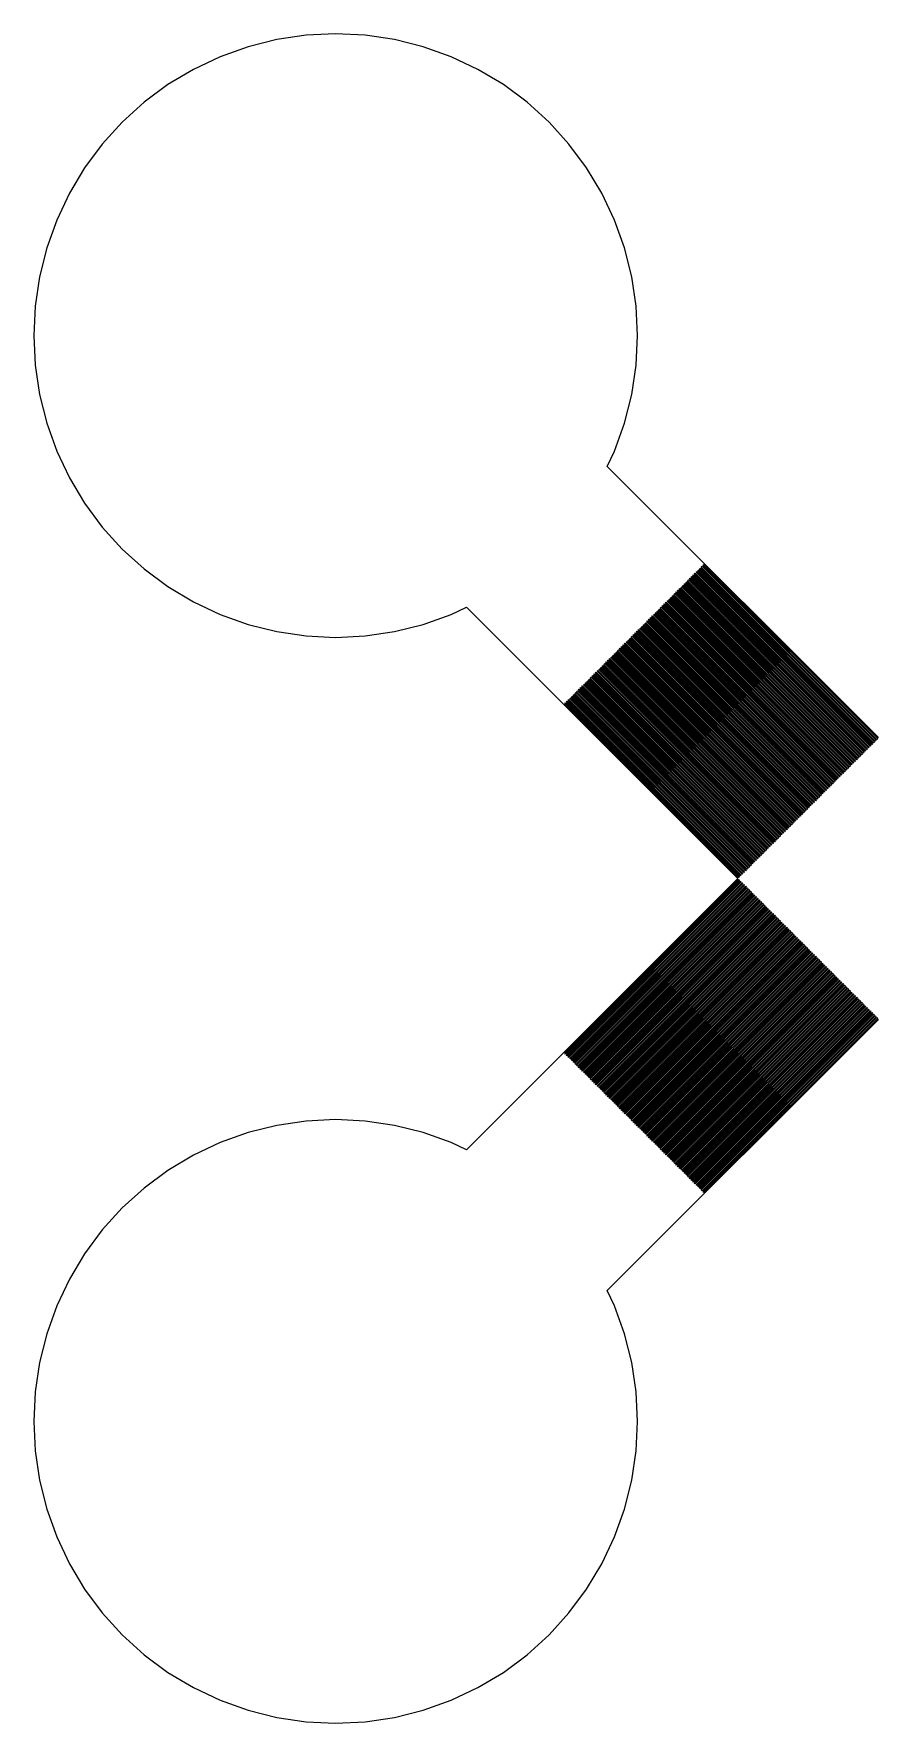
# Model space of a CAD drawing. Extents: x -73 to 181, y -8 to 80.
# Drawn here: x 56 to 63, y 56 to 70 of the extents above; entities that cross this region are included whole.
import ezdxf

# ---------------------------------------------------------------- set-up
doc = ezdxf.new("R2010")
doc.units = 0

msp = doc.modelspace()

# ---------------------------------------------------------------- linework, layer by layer
for p, q in [((58.2578, 69.9851), (58.0151, 69.9491)), ((58.5028, 69.9972), (58.2578, 69.9851)), ((58.7478, 69.9851), (58.5028, 69.9972)), ((58.9905, 69.9491), (58.7478, 69.9851)), ((57.7771, 69.8895), (57.5461, 69.8069)), ((58.0151, 69.9491), (57.7771, 69.8895)), ((59.2285, 69.8895), (58.9905, 69.9491)), ((59.4595, 69.8069), (59.2285, 69.8895)), ((57.3243, 69.702), (57.1139, 69.5759)), ((57.5461, 69.8069), (57.3243, 69.702)), ((59.6813, 69.702), (59.4595, 69.8069)), ((59.8917, 69.5759), (59.6813, 69.702)), ((57.1139, 69.5759), (56.9168, 69.4297)), ((60.0888, 69.4297), (59.8917, 69.5759)), ((56.9168, 69.4297), (56.735, 69.265)), ((60.2706, 69.265), (60.0888, 69.4297)), ((56.735, 69.265), (56.5703, 69.0832)), ((60.4353, 69.0832), (60.2706, 69.265)), ((56.5703, 69.0832), (56.4241, 68.8861)), ((60.5815, 68.8861), (60.4353, 69.0832)), ((56.4241, 68.8861), (56.298, 68.6757)), ((60.7076, 68.6757), (60.5815, 68.8861)), ((56.298, 68.6757), (56.1931, 68.4539)), ((60.8125, 68.4539), (60.7076, 68.6757)), ((56.1931, 68.4539), (56.1105, 68.2229)), ((60.8951, 68.2229), (60.8125, 68.4539)), ((56.1105, 68.2229), (56.0508, 67.9849)), ((60.9547, 67.9849), (60.8951, 68.2229)), ((56.0508, 67.9849), (56.0148, 67.7422)), ((60.9908, 67.7422), (60.9547, 67.9849)), ((56.0148, 67.7422), (56.0028, 67.4972)), ((61.0028, 67.4972), (60.9908, 67.7422)), ((56.0028, 67.4972), (56.0148, 67.2521)), ((60.9908, 67.2521), (61.0028, 67.4972)), ((56.0148, 67.2521), (56.0508, 67.0095)), ((60.9548, 67.0094), (60.9908, 67.2521)), ((56.0508, 67.0095), (56.1105, 66.7715)), ((60.8951, 66.7715), (60.9548, 67.0094)), ((56.1105, 66.7715), (56.1931, 66.5405)), ((60.8125, 66.5405), (60.8951, 66.7715)), ((56.1931, 66.5405), (56.298, 66.3187)), ((60.7527, 66.414), (60.8125, 66.5405)), ((63, 64.1667), (60.7527, 66.414)), ((56.298, 66.3187), (56.4241, 66.1083)), ((56.4241, 66.1083), (56.5703, 65.9112)), ((56.5703, 65.9112), (56.735, 65.7294)), ((56.735, 65.7294), (56.9168, 65.5647)), ((56.9168, 65.5647), (57.1139, 65.4185)), ((61.4465, 65.494), (61.4535, 65.501)), ((62.8869, 64.0536), (61.4465, 65.494)), ((61.4535, 65.501), (62.8939, 64.0606)), ((61.4606, 65.5081), (61.4677, 65.5152)), ((62.901, 64.0677), (61.4606, 65.5081)), ((61.4677, 65.5152), (62.9081, 64.0748)), ((61.4747, 65.5222), (61.4818, 65.5293)), ((62.9151, 64.0818), (61.4747, 65.5222)), ((61.4818, 65.5293), (62.9222, 64.0889)), ((61.4889, 65.5364), (61.496, 65.5434)), ((62.9293, 64.096), (61.4889, 65.5364)), ((61.496, 65.5434), (62.9363, 64.1031)), ((61.5031, 65.5505), (61.5101, 65.5576)), ((62.9434, 64.1101), (61.5031, 65.5505)), ((61.5101, 65.5576), (62.9505, 64.1172)), ((61.5172, 65.5647), (61.5243, 65.5717)), ((62.9576, 64.1243), (61.5172, 65.5647)), ((61.5243, 65.5717), (62.9646, 64.1314)), ((61.5313, 65.5788), (61.5384, 65.5859)), ((62.9717, 64.1384), (61.5313, 65.5788)), ((61.5384, 65.5859), (62.9788, 64.1455)), ((61.5455, 65.5929), (61.5525, 65.6)), ((62.9858, 64.1526), (61.5455, 65.5929)), ((61.5525, 65.6), (62.9929, 64.1596)), ((57.1139, 65.4185), (57.3243, 65.2924)), ((61.3051, 65.3525), (61.3121, 65.3596)), ((61.3121, 65.3596), (62.7525, 63.9192)), ((61.3192, 65.3667), (61.3263, 65.3737)), ((62.7596, 63.9263), (61.3192, 65.3667)), ((61.3263, 65.3737), (62.7666, 63.9334)), ((61.3333, 65.3808), (61.3404, 65.3879)), ((62.7737, 63.9404), (61.3333, 65.3808)), ((61.3404, 65.3879), (62.7808, 63.9475)), ((61.3475, 65.395), (61.3546, 65.402)), ((62.7879, 63.9546), (61.3475, 65.395)), ((61.3546, 65.402), (62.7949, 63.9617)), ((61.3616, 65.4091), (61.3687, 65.4162)), ((62.802, 63.9687), (61.3616, 65.4091)), ((61.3687, 65.4162), (62.8091, 63.9758)), ((61.3758, 65.4232), (61.3828, 65.4303)), ((62.8161, 63.9829), (61.3758, 65.4232)), ((61.3828, 65.4303), (62.8232, 63.9899)), ((61.3899, 65.4374), (61.397, 65.4444)), ((62.8303, 63.997), (61.3899, 65.4374)), ((61.397, 65.4444), (62.8374, 64.0041)), ((61.4041, 65.4515), (61.4111, 65.4586)), ((62.8444, 64.0112), (61.4041, 65.4515)), ((61.4111, 65.4586), (62.8515, 64.0182)), ((61.4182, 65.4657), (61.4253, 65.4727)), ((62.8586, 64.0253), (61.4182, 65.4657)), ((61.4253, 65.4727), (62.8656, 64.0324)), ((61.4323, 65.4798), (61.4394, 65.4869)), ((62.8727, 64.0394), (61.4323, 65.4798)), ((61.4394, 65.4869), (62.8798, 64.0465)), ((57.3243, 65.2924), (57.5461, 65.1875)), ((59.4595, 65.1875), (59.586, 65.2473)), ((59.586, 65.2473), (61.8333, 63)), ((61.1636, 65.2111), (61.1707, 65.2182)), ((61.1707, 65.2182), (62.6111, 63.7778)), ((61.1778, 65.2253), (61.1848, 65.2323)), ((62.6181, 63.7849), (61.1778, 65.2253)), ((61.1848, 65.2323), (62.6252, 63.7919)), ((61.1919, 65.2394), (61.199, 65.2465)), ((62.6323, 63.799), (61.1919, 65.2394)), ((61.199, 65.2465), (62.6394, 63.8061)), ((61.2061, 65.2535), (61.2131, 65.2606)), ((62.6464, 63.8132), (61.2061, 65.2535)), ((61.2131, 65.2606), (62.6535, 63.8202)), ((61.2202, 65.2677), (61.2273, 65.2747)), ((62.6606, 63.8273), (61.2202, 65.2677)), ((61.2273, 65.2747), (62.6676, 63.8344)), ((61.2343, 65.2818), (61.2414, 65.2889)), ((62.6747, 63.8414), (61.2343, 65.2818)), ((61.2414, 65.2889), (62.6818, 63.8485)), ((61.2485, 65.296), (61.2556, 65.303)), ((62.6889, 63.8556), (61.2485, 65.296)), ((61.2556, 65.303), (62.6959, 63.8627)), ((61.2626, 65.3101), (61.2697, 65.3172)), ((62.703, 63.8697), (61.2626, 65.3101)), ((61.2697, 65.3172), (62.7101, 63.8768)), ((61.2768, 65.3242), (61.2838, 65.3313)), ((62.7171, 63.8839), (61.2768, 65.3242)), ((61.2838, 65.3313), (62.7242, 63.8909)), ((61.2909, 65.3384), (61.298, 65.3455)), ((62.7313, 63.898), (61.2909, 65.3384)), ((61.298, 65.3455), (62.7384, 63.9051)), ((62.7454, 63.9122), (61.3051, 65.3525)), ((57.5461, 65.1875), (57.7771, 65.1048)), ((57.7771, 65.1048), (58.0151, 65.0452)), ((58.9905, 65.0452), (59.2285, 65.1048)), ((59.2285, 65.1048), (59.4595, 65.1875)), ((61.0222, 65.0697), (61.0293, 65.0768)), ((61.0293, 65.0768), (62.4697, 63.6364)), ((61.0363, 65.0838), (61.0434, 65.0909)), ((62.4767, 63.6434), (61.0363, 65.0838)), ((61.0434, 65.0909), (62.4838, 63.6505)), ((61.0505, 65.098), (61.0576, 65.105)), ((62.4909, 63.6576), (61.0505, 65.098)), ((61.0576, 65.105), (62.4979, 63.6647)), ((61.0646, 65.1121), (61.0717, 65.1192)), ((62.505, 63.6717), (61.0646, 65.1121)), ((61.0717, 65.1192), (62.5121, 63.6788)), ((61.0788, 65.1263), (61.0859, 65.1333)), ((62.5191, 63.6859), (61.0788, 65.1263)), ((61.0859, 65.1333), (62.5262, 63.6929)), ((61.0929, 65.1404), (61.1, 65.1475)), ((62.5333, 63.7), (61.0929, 65.1404)), ((61.1, 65.1475), (62.5404, 63.7071)), ((61.1071, 65.1545), (61.1141, 65.1616)), ((62.5474, 63.7142), (61.1071, 65.1545)), ((61.1141, 65.1616), (62.5545, 63.7212)), ((61.1212, 65.1687), (61.1283, 65.1758)), ((62.5616, 63.7283), (61.1212, 65.1687)), ((61.1283, 65.1758), (62.5686, 63.7354)), ((61.1353, 65.1828), (61.1424, 65.1899)), ((62.5757, 63.7424), (61.1353, 65.1828)), ((61.1424, 65.1899), (62.5828, 63.7495)), ((61.1495, 65.197), (61.1566, 65.204)), ((62.5899, 63.7566), (61.1495, 65.197)), ((61.1566, 65.204), (62.5969, 63.7637)), ((62.604, 63.7707), (61.1636, 65.2111)), ((58.0151, 65.0452), (58.2578, 65.0092)), ((58.2578, 65.0092), (58.5028, 64.9972)), ((58.5028, 64.9972), (58.7479, 65.0092)), ((58.7479, 65.0092), (58.9905, 65.0452)), ((60.8808, 64.9283), (60.8879, 64.9353)), ((60.8879, 64.9353), (62.3282, 63.495)), ((60.8949, 64.9424), (60.902, 64.9495)), ((62.3353, 63.502), (60.8949, 64.9424)), ((60.902, 64.9495), (62.3424, 63.5091)), ((60.9091, 64.9566), (60.9162, 64.9636)), ((62.3495, 63.5162), (60.9091, 64.9566)), ((60.9162, 64.9636), (62.3565, 63.5233)), ((60.9232, 64.9707), (60.9303, 64.9778)), ((62.3636, 63.5303), (60.9232, 64.9707)), ((60.9303, 64.9778), (62.3707, 63.5374)), ((60.9374, 64.9848), (60.9444, 64.9919)), ((62.3777, 63.5445), (60.9374, 64.9848)), ((60.9444, 64.9919), (62.3848, 63.5515)), ((60.9515, 64.999), (60.9586, 65.0061)), ((62.3919, 63.5586), (60.9515, 64.999)), ((60.9586, 65.0061), (62.399, 63.5657)), ((60.9657, 65.0131), (60.9727, 65.0202)), ((62.406, 63.5728), (60.9657, 65.0131)), ((60.9727, 65.0202), (62.4131, 63.5798)), ((60.9798, 65.0273), (60.9869, 65.0343)), ((62.4202, 63.5869), (60.9798, 65.0273)), ((60.9869, 65.0343), (62.4272, 63.594)), ((60.9939, 65.0414), (61.001, 65.0485)), ((62.4343, 63.601), (60.9939, 65.0414)), ((61.001, 65.0485), (62.4414, 63.6081)), ((61.0081, 65.0556), (61.0151, 65.0626)), ((62.4485, 63.6152), (61.0081, 65.0556)), ((61.0151, 65.0626), (62.4555, 63.6222)), ((62.4626, 63.6293), (61.0222, 65.0697)), ((60.7535, 64.801), (60.7606, 64.8081)), ((62.1939, 63.3606), (60.7535, 64.801)), ((60.7606, 64.8081), (62.201, 63.3677)), ((60.7677, 64.8151), (60.7747, 64.8222)), ((62.208, 63.3748), (60.7677, 64.8151)), ((60.7747, 64.8222), (62.2151, 63.3818)), ((60.7818, 64.8293), (60.7889, 64.8363)), ((62.2222, 63.3889), (60.7818, 64.8293)), ((60.7889, 64.8363), (62.2292, 63.396)), ((60.7959, 64.8434), (60.803, 64.8505)), ((62.2363, 63.403), (60.7959, 64.8434)), ((60.803, 64.8505), (62.2434, 63.4101)), ((60.8101, 64.8576), (60.8172, 64.8646)), ((62.2505, 63.4172), (60.8101, 64.8576)), ((60.8172, 64.8646), (62.2575, 63.4243)), ((60.8242, 64.8717), (60.8313, 64.8788)), ((62.2646, 63.4313), (60.8242, 64.8717)), ((60.8313, 64.8788), (62.2717, 63.4384)), ((60.8384, 64.8858), (60.8454, 64.8929)), ((62.2787, 63.4455), (60.8384, 64.8858)), ((60.8454, 64.8929), (62.2858, 63.4525)), ((60.8525, 64.9), (60.8596, 64.9071)), ((62.2929, 63.4596), (60.8525, 64.9)), ((60.8596, 64.9071), (62.3, 63.4667)), ((60.8667, 64.9141), (60.8737, 64.9212)), ((62.307, 63.4738), (60.8667, 64.9141)), ((60.8737, 64.9212), (62.3141, 63.4808)), ((62.3212, 63.4879), (60.8808, 64.9283)), ((60.6121, 64.6596), (60.6192, 64.6667)), ((62.0525, 63.2192), (60.6121, 64.6596)), ((60.6192, 64.6667), (62.0596, 63.2263)), ((60.6262, 64.6737), (60.6333, 64.6808)), ((62.0666, 63.2333), (60.6262, 64.6737)), ((60.6333, 64.6808), (62.0737, 63.2404)), ((60.6404, 64.6879), (60.6474, 64.6949)), ((62.0808, 63.2475), (60.6404, 64.6879)), ((60.6474, 64.6949), (62.0878, 63.2545)), ((60.6545, 64.702), (60.6616, 64.7091)), ((62.0949, 63.2616), (60.6545, 64.702)), ((60.6616, 64.7091), (62.102, 63.2687)), ((60.6687, 64.7161), (60.6757, 64.7232)), ((62.109, 63.2758), (60.6687, 64.7161)), ((60.6757, 64.7232), (62.1161, 63.2828)), ((60.6828, 64.7303), (60.6899, 64.7374)), ((62.1232, 63.2899), (60.6828, 64.7303)), ((60.6899, 64.7374), (62.1302, 63.297)), ((60.697, 64.7444), (60.704, 64.7515)), ((62.1373, 63.304), (60.697, 64.7444)), ((60.704, 64.7515), (62.1444, 63.3111)), ((60.7111, 64.7586), (60.7182, 64.7656)), ((62.1515, 63.3182), (60.7111, 64.7586)), ((60.7182, 64.7656), (62.1585, 63.3253)), ((60.7252, 64.7727), (60.7323, 64.7798)), ((62.1656, 63.3323), (60.7252, 64.7727)), ((60.7323, 64.7798), (62.1727, 63.3394)), ((60.7394, 64.7868), (60.7464, 64.7939)), ((62.1798, 63.3465), (60.7394, 64.7868)), ((60.7464, 64.7939), (62.1868, 63.3535)), ((60.4707, 64.5182), (60.4778, 64.5252)), ((61.9111, 63.0778), (60.4707, 64.5182)), ((60.4778, 64.5252), (61.9181, 63.0849)), ((60.4848, 64.5323), (60.4919, 64.5394)), ((61.9252, 63.0919), (60.4848, 64.5323)), ((60.4919, 64.5394), (61.9323, 63.099)), ((60.499, 64.5464), (60.506, 64.5535)), ((61.9393, 63.1061), (60.499, 64.5464)), ((60.506, 64.5535), (61.9464, 63.1131)), ((60.5131, 64.5606), (60.5202, 64.5677)), ((61.9535, 63.1202), (60.5131, 64.5606)), ((60.5202, 64.5677), (61.9606, 63.1273)), ((60.5272, 64.5747), (60.5343, 64.5818)), ((61.9676, 63.1343), (60.5272, 64.5747)), ((60.5343, 64.5818), (61.9747, 63.1414)), ((60.5414, 64.5889), (60.5485, 64.5959)), ((61.9818, 63.1485), (60.5414, 64.5889)), ((60.5485, 64.5959), (61.9888, 63.1556)), ((60.5555, 64.603), (60.5626, 64.6101)), ((61.9959, 63.1626), (60.5555, 64.603)), ((60.5626, 64.6101), (62.003, 63.1697)), ((60.5697, 64.6171), (60.5768, 64.6242)), ((62.01, 63.1768), (60.5697, 64.6171)), ((60.5768, 64.6242), (62.0171, 63.1839)), ((60.5838, 64.6313), (60.5909, 64.6384)), ((62.0242, 63.1909), (60.5838, 64.6313)), ((60.5909, 64.6384), (62.0313, 63.198)), ((60.598, 64.6454), (60.605, 64.6525)), ((62.0383, 63.2051), (60.598, 64.6454)), ((60.605, 64.6525), (62.0454, 63.2121)), ((60.4, 64.4474), (60.407, 64.4545)), ((61.8403, 63.0071), (60.4, 64.4474)), ((60.407, 64.4545), (61.8474, 63.0141)), ((60.4141, 64.4616), (60.4212, 64.4687)), ((61.8545, 63.0212), (60.4141, 64.4616)), ((60.4212, 64.4687), (61.8616, 63.0283)), ((60.4283, 64.4757), (60.4353, 64.4828)), ((61.8686, 63.0354), (60.4283, 64.4757)), ((60.4353, 64.4828), (61.8757, 63.0424)), ((60.4424, 64.4899), (60.4495, 64.4969)), ((61.8828, 63.0495), (60.4424, 64.4899)), ((60.4495, 64.4969), (61.8898, 63.0566)), ((60.4565, 64.504), (60.4636, 64.5111)), ((61.8969, 63.0636), (60.4565, 64.504)), ((60.4636, 64.5111), (61.904, 63.0707)), ((62.9363, 64.1031), (62.9293, 64.096)), ((62.9505, 64.1172), (62.9434, 64.1101)), ((62.9646, 64.1314), (62.9576, 64.1243)), ((62.9788, 64.1455), (62.9717, 64.1384)), ((62.9929, 64.1596), (62.9858, 64.1526)), ((62.7949, 63.9617), (62.7879, 63.9546)), ((62.8091, 63.9758), (62.802, 63.9687)), ((62.8232, 63.9899), (62.8161, 63.9829)), ((62.8374, 64.0041), (62.8303, 63.997)), ((62.8515, 64.0182), (62.8444, 64.0112)), ((62.8656, 64.0324), (62.8586, 64.0253)), ((62.8798, 64.0465), (62.8727, 64.0394)), ((62.8939, 64.0606), (62.8869, 64.0536)), ((62.9081, 64.0748), (62.901, 64.0677)), ((62.9222, 64.0889), (62.9151, 64.0818)), ((62.6535, 63.8202), (62.6464, 63.8132)), ((62.6676, 63.8344), (62.6606, 63.8273)), ((62.6818, 63.8485), (62.6747, 63.8414)), ((62.6959, 63.8627), (62.6889, 63.8556)), ((62.7101, 63.8768), (62.703, 63.8697)), ((62.7242, 63.8909), (62.7171, 63.8839)), ((62.7384, 63.9051), (62.7313, 63.898)), ((62.7525, 63.9192), (62.7454, 63.9122)), ((62.7666, 63.9334), (62.7596, 63.9263)), ((62.7808, 63.9475), (62.7737, 63.9404)), ((62.5121, 63.6788), (62.505, 63.6717)), ((62.5262, 63.6929), (62.5191, 63.6859)), ((62.5404, 63.7071), (62.5333, 63.7)), ((62.5545, 63.7212), (62.5474, 63.7142)), ((62.5686, 63.7354), (62.5616, 63.7283)), ((62.5828, 63.7495), (62.5757, 63.7424)), ((62.5969, 63.7637), (62.5899, 63.7566)), ((62.6111, 63.7778), (62.604, 63.7707)), ((62.6252, 63.7919), (62.6181, 63.7849)), ((62.6394, 63.8061), (62.6323, 63.799)), ((62.3707, 63.5374), (62.3636, 63.5303)), ((62.3848, 63.5515), (62.3777, 63.5445)), ((62.399, 63.5657), (62.3919, 63.5586)), ((62.4131, 63.5798), (62.406, 63.5728)), ((62.4272, 63.594), (62.4202, 63.5869)), ((62.4414, 63.6081), (62.4343, 63.601)), ((62.4555, 63.6222), (62.4485, 63.6152)), ((62.4697, 63.6364), (62.4626, 63.6293)), ((62.4838, 63.6505), (62.4767, 63.6434)), ((62.4979, 63.6647), (62.4909, 63.6576)), ((62.2292, 63.396), (62.2222, 63.3889)), ((62.2434, 63.4101), (62.2363, 63.403)), ((62.2575, 63.4243), (62.2505, 63.4172)), ((62.2717, 63.4384), (62.2646, 63.4313)), ((62.2858, 63.4525), (62.2787, 63.4455)), ((62.3, 63.4667), (62.2929, 63.4596)), ((62.3141, 63.4808), (62.307, 63.4738)), ((62.3282, 63.495), (62.3212, 63.4879)), ((62.3424, 63.5091), (62.3353, 63.502)), ((62.3565, 63.5233), (62.3495, 63.5162)), ((62.102, 63.2687), (62.0949, 63.2616)), ((62.1161, 63.2828), (62.109, 63.2758)), ((62.1302, 63.297), (62.1232, 63.2899)), ((62.1444, 63.3111), (62.1373, 63.304)), ((62.1585, 63.3253), (62.1515, 63.3182)), ((62.1727, 63.3394), (62.1656, 63.3323)), ((62.1868, 63.3535), (62.1798, 63.3465)), ((62.201, 63.3677), (62.1939, 63.3606)), ((62.2151, 63.3818), (62.208, 63.3748)), ((61.9606, 63.1273), (61.9535, 63.1202)), ((61.9747, 63.1414), (61.9676, 63.1343)), ((61.9888, 63.1556), (61.9818, 63.1485)), ((62.003, 63.1697), (61.9959, 63.1626)), ((62.0171, 63.1839), (62.01, 63.1768)), ((62.0313, 63.198), (62.0242, 63.1909)), ((62.0454, 63.2121), (62.0383, 63.2051)), ((62.0596, 63.2263), (62.0525, 63.2192)), ((62.0737, 63.2404), (62.0666, 63.2333)), ((62.0878, 63.2545), (62.0808, 63.2475)), ((61.8333, 63), (59.586, 60.7527)), ((60.4, 61.5525), (61.8403, 62.9929)), ((61.8474, 62.9858), (60.407, 61.5455)), ((60.4141, 61.5384), (61.8545, 62.9788)), ((61.8474, 63.0141), (61.8403, 63.0071)), ((61.8403, 62.9929), (61.8474, 62.9858)), ((61.8616, 63.0283), (61.8545, 63.0212)), ((61.8545, 62.9788), (61.8616, 62.9717)), ((61.8757, 63.0424), (61.8686, 63.0354)), ((61.8898, 63.0566), (61.8828, 63.0495)), ((61.904, 63.0707), (61.8969, 63.0636)), ((61.9181, 63.0849), (61.9111, 63.0778)), ((61.9323, 63.099), (61.9252, 63.0919)), ((61.9464, 63.1131), (61.9393, 63.1061)), ((61.8616, 62.9717), (60.4212, 61.5313)), ((60.4283, 61.5243), (61.8686, 62.9646)), ((61.8757, 62.9576), (60.4353, 61.5172)), ((60.4424, 61.5101), (61.8828, 62.9505)), ((61.8898, 62.9434), (60.4495, 61.5031)), ((60.4565, 61.496), (61.8969, 62.9363)), ((61.904, 62.9293), (60.4636, 61.4889)), ((60.4707, 61.4818), (61.9111, 62.9222)), ((61.9181, 62.9151), (60.4778, 61.4747)), ((60.4848, 61.4677), (61.9252, 62.9081)), ((61.9323, 62.901), (60.4919, 61.4606)), ((60.499, 61.4535), (61.9393, 62.8939)), ((61.9464, 62.8869), (60.506, 61.4465)), ((60.5131, 61.4394), (61.9535, 62.8798)), ((61.9606, 62.8727), (60.5202, 61.4323)), ((60.5272, 61.4253), (61.9676, 62.8656)), ((61.9747, 62.8586), (60.5343, 61.4182)), ((60.5414, 61.4111), (61.9818, 62.8515)), ((61.9888, 62.8444), (60.5485, 61.4041)), ((60.5555, 61.397), (61.9959, 62.8374)), ((61.8686, 62.9646), (61.8757, 62.9576)), ((61.8828, 62.9505), (61.8898, 62.9434)), ((61.8969, 62.9363), (61.904, 62.9293)), ((61.9111, 62.9222), (61.9181, 62.9151)), ((61.9252, 62.9081), (61.9323, 62.901)), ((61.9393, 62.8939), (61.9464, 62.8869)), ((61.9535, 62.8798), (61.9606, 62.8727)), ((61.9676, 62.8656), (61.9747, 62.8586)), ((61.9818, 62.8515), (61.9888, 62.8444)), ((61.9959, 62.8374), (62.003, 62.8303)), ((62.003, 62.8303), (60.5626, 61.3899)), ((60.5697, 61.3828), (62.01, 62.8232)), ((62.0171, 62.8161), (60.5768, 61.3758)), ((60.5838, 61.3687), (62.0242, 62.8091)), ((62.0313, 62.802), (60.5909, 61.3616)), ((60.598, 61.3546), (62.0383, 62.7949)), ((62.0454, 62.7879), (60.605, 61.3475)), ((60.6121, 61.3404), (62.0525, 62.7808)), ((62.0596, 62.7737), (60.6192, 61.3333)), ((60.6262, 61.3263), (62.0666, 62.7666)), ((62.0737, 62.7596), (60.6333, 61.3192)), ((60.6404, 61.3121), (62.0808, 62.7525)), ((62.0878, 62.7454), (60.6474, 61.3051)), ((60.6545, 61.298), (62.0949, 62.7384)), ((62.102, 62.7313), (60.6616, 61.2909)), ((60.6687, 61.2838), (62.109, 62.7242)), ((62.1161, 62.7171), (60.6757, 61.2768)), ((60.6828, 61.2697), (62.1232, 62.7101)), ((62.1302, 62.703), (60.6899, 61.2626)), ((60.697, 61.2556), (62.1373, 62.6959)), ((62.01, 62.8232), (62.0171, 62.8161)), ((62.0242, 62.8091), (62.0313, 62.802)), ((62.0383, 62.7949), (62.0454, 62.7879)), ((62.0525, 62.7808), (62.0596, 62.7737)), ((62.0666, 62.7666), (62.0737, 62.7596)), ((62.0808, 62.7525), (62.0878, 62.7454)), ((62.0949, 62.7384), (62.102, 62.7313)), ((62.109, 62.7242), (62.1161, 62.7171)), ((62.1232, 62.7101), (62.1302, 62.703)), ((62.1373, 62.6959), (62.1444, 62.6889)), ((62.1444, 62.6889), (60.704, 61.2485)), ((60.7111, 61.2414), (62.1515, 62.6818)), ((62.1585, 62.6747), (60.7182, 61.2343)), ((60.7252, 61.2273), (62.1656, 62.6676)), ((62.1727, 62.6606), (60.7323, 61.2202)), ((60.7394, 61.2131), (62.1798, 62.6535)), ((62.1868, 62.6464), (60.7464, 61.2061)), ((60.7535, 61.199), (62.1939, 62.6394)), ((62.201, 62.6323), (60.7606, 61.1919)), ((60.7677, 61.1848), (62.208, 62.6252)), ((62.2151, 62.6181), (60.7747, 61.1778)), ((60.7818, 61.1707), (62.2222, 62.6111)), ((62.2292, 62.604), (60.7889, 61.1636)), ((60.7959, 61.1566), (62.2363, 62.5969)), ((62.2434, 62.5899), (60.803, 61.1495)), ((60.8101, 61.1424), (62.2505, 62.5828)), ((62.2575, 62.5757), (60.8172, 61.1353)), ((60.8242, 61.1283), (62.2646, 62.5686)), ((62.2717, 62.5616), (60.8313, 61.1212)), ((62.1515, 62.6818), (62.1585, 62.6747)), ((62.1656, 62.6676), (62.1727, 62.6606)), ((62.1798, 62.6535), (62.1868, 62.6464)), ((62.1939, 62.6394), (62.201, 62.6323)), ((62.208, 62.6252), (62.2151, 62.6181)), ((62.2222, 62.6111), (62.2292, 62.604)), ((62.2363, 62.5969), (62.2434, 62.5899)), ((62.2505, 62.5828), (62.2575, 62.5757)), ((62.2646, 62.5686), (62.2717, 62.5616)), ((60.8384, 61.1141), (62.2787, 62.5545)), ((62.2858, 62.5474), (60.8454, 61.1071)), ((60.8525, 61.1), (62.2929, 62.5404)), ((62.3, 62.5333), (60.8596, 61.0929)), ((60.8667, 61.0859), (62.307, 62.5262)), ((62.3141, 62.5191), (60.8737, 61.0788)), ((60.8808, 61.0717), (62.3212, 62.5121)), ((62.3282, 62.505), (60.8879, 61.0646)), ((60.8949, 61.0576), (62.3353, 62.4979)), ((62.3424, 62.4909), (60.902, 61.0505)), ((60.9091, 61.0434), (62.3495, 62.4838)), ((62.3565, 62.4767), (60.9162, 61.0363)), ((60.9232, 61.0293), (62.3636, 62.4697)), ((62.3707, 62.4626), (60.9303, 61.0222)), ((60.9374, 61.0151), (62.3777, 62.4555)), ((62.3848, 62.4485), (60.9444, 61.0081)), ((60.9515, 61.001), (62.3919, 62.4414)), ((62.399, 62.4343), (60.9586, 60.9939)), ((60.9657, 60.9869), (62.406, 62.4272)), ((62.4131, 62.4202), (60.9727, 60.9798)), ((62.2787, 62.5545), (62.2858, 62.5474)), ((62.2929, 62.5404), (62.3, 62.5333)), ((62.307, 62.5262), (62.3141, 62.5191)), ((62.3212, 62.5121), (62.3282, 62.505)), ((62.3353, 62.4979), (62.3424, 62.4909)), ((62.3495, 62.4838), (62.3565, 62.4767)), ((62.3636, 62.4697), (62.3707, 62.4626)), ((62.3777, 62.4555), (62.3848, 62.4485)), ((62.3919, 62.4414), (62.399, 62.4343)), ((62.406, 62.4272), (62.4131, 62.4202)), ((60.9798, 60.9727), (62.4202, 62.4131)), ((62.4272, 62.406), (60.9869, 60.9657)), ((60.9939, 60.9586), (62.4343, 62.399)), ((62.4414, 62.3919), (61.001, 60.9515)), ((61.0081, 60.9444), (62.4485, 62.3848)), ((62.4555, 62.3777), (61.0151, 60.9374)), ((61.0222, 60.9303), (62.4626, 62.3707)), ((62.4697, 62.3636), (61.0293, 60.9232)), ((61.0363, 60.9162), (62.4767, 62.3565)), ((62.4838, 62.3495), (61.0434, 60.9091)), ((61.0505, 60.902), (62.4909, 62.3424)), ((62.4979, 62.3353), (61.0576, 60.8949)), ((61.0646, 60.8879), (62.505, 62.3282)), ((62.5121, 62.3212), (61.0717, 60.8808)), ((61.0788, 60.8737), (62.5191, 62.3141)), ((62.5262, 62.307), (61.0859, 60.8667)), ((61.0929, 60.8596), (62.5333, 62.3)), ((62.5404, 62.2929), (61.1, 60.8525)), ((61.1071, 60.8454), (62.5474, 62.2858)), ((62.5545, 62.2787), (61.1141, 60.8384)), ((62.4202, 62.4131), (62.4272, 62.406)), ((62.4343, 62.399), (62.4414, 62.3919)), ((62.4485, 62.3848), (62.4555, 62.3777)), ((62.4626, 62.3707), (62.4697, 62.3636)), ((62.4767, 62.3565), (62.4838, 62.3495)), ((62.4909, 62.3424), (62.4979, 62.3353)), ((62.505, 62.3282), (62.5121, 62.3212)), ((62.5191, 62.3141), (62.5262, 62.307)), ((62.5333, 62.3), (62.5404, 62.2929)), ((62.5474, 62.2858), (62.5545, 62.2787)), ((61.1212, 60.8313), (62.5616, 62.2717)), ((62.5686, 62.2646), (61.1283, 60.8242)), ((61.1353, 60.8172), (62.5757, 62.2575)), ((62.5828, 62.2505), (61.1424, 60.8101)), ((61.1495, 60.803), (62.5899, 62.2434)), ((62.5969, 62.2363), (61.1566, 60.7959)), ((61.1636, 60.7889), (62.604, 62.2292)), ((62.6111, 62.2222), (61.1707, 60.7818)), ((61.1778, 60.7747), (62.6181, 62.2151)), ((62.6252, 62.208), (61.1848, 60.7677)), ((61.1919, 60.7606), (62.6323, 62.201)), ((62.6394, 62.1939), (61.199, 60.7535)), ((61.2061, 60.7464), (62.6464, 62.1868)), ((62.6535, 62.1798), (61.2131, 60.7394)), ((61.2202, 60.7323), (62.6606, 62.1727)), ((62.6676, 62.1656), (61.2273, 60.7252)), ((61.2343, 60.7182), (62.6747, 62.1585)), ((62.6818, 62.1515), (61.2414, 60.7111)), ((61.2485, 60.704), (62.6889, 62.1444)), ((62.6959, 62.1373), (61.2556, 60.697)), ((62.5616, 62.2717), (62.5686, 62.2646)), ((62.5757, 62.2575), (62.5828, 62.2505)), ((62.5899, 62.2434), (62.5969, 62.2363)), ((62.604, 62.2292), (62.6111, 62.2222)), ((62.6181, 62.2151), (62.6252, 62.208)), ((62.6323, 62.201), (62.6394, 62.1939)), ((62.6464, 62.1868), (62.6535, 62.1798)), ((62.6606, 62.1727), (62.6676, 62.1656)), ((62.6747, 62.1585), (62.6818, 62.1515)), ((62.6889, 62.1444), (62.6959, 62.1373)), ((61.2626, 60.6899), (62.703, 62.1302)), ((62.7101, 62.1232), (61.2697, 60.6828)), ((61.2768, 60.6757), (62.7171, 62.1161)), ((62.7242, 62.109), (61.2838, 60.6687)), ((61.2909, 60.6616), (62.7313, 62.102)), ((62.7384, 62.0949), (61.298, 60.6545)), ((61.3051, 60.6474), (62.7454, 62.0878)), ((62.7525, 62.0808), (61.3121, 60.6404)), ((61.3192, 60.6333), (62.7596, 62.0737)), ((62.7666, 62.0666), (61.3263, 60.6262)), ((61.3333, 60.6192), (62.7737, 62.0596)), ((62.7808, 62.0525), (61.3404, 60.6121)), ((61.3475, 60.605), (62.7879, 62.0454)), ((62.7949, 62.0383), (61.3546, 60.598)), ((61.3616, 60.5909), (62.802, 62.0313)), ((62.8091, 62.0242), (61.3687, 60.5838)), ((61.3758, 60.5768), (62.8161, 62.0171)), ((62.8232, 62.01), (61.3828, 60.5697)), ((61.3899, 60.5626), (62.8303, 62.003)), ((62.8374, 61.9959), (61.397, 60.5555)), ((62.703, 62.1302), (62.7101, 62.1232)), ((62.7171, 62.1161), (62.7242, 62.109)), ((62.7313, 62.102), (62.7384, 62.0949)), ((62.7454, 62.0878), (62.7525, 62.0808)), ((62.7596, 62.0737), (62.7666, 62.0666)), ((62.7737, 62.0596), (62.7808, 62.0525)), ((62.7879, 62.0454), (62.7949, 62.0383)), ((62.802, 62.0313), (62.8091, 62.0242)), ((62.8161, 62.0171), (62.8232, 62.01)), ((62.8303, 62.003), (62.8374, 61.9959)), ((61.4041, 60.5485), (62.8444, 61.9888)), ((62.8515, 61.9818), (61.4111, 60.5414)), ((61.4182, 60.5343), (62.8586, 61.9747)), ((62.8656, 61.9676), (61.4253, 60.5272)), ((61.4323, 60.5202), (62.8727, 61.9606)), ((62.8798, 61.9535), (61.4394, 60.5131)), ((61.4465, 60.506), (62.8869, 61.9464)), ((62.8939, 61.9393), (61.4535, 60.499)), ((61.4606, 60.4919), (62.901, 61.9323)), ((62.9081, 61.9252), (61.4677, 60.4848)), ((61.4747, 60.4778), (62.9151, 61.9181)), ((62.9222, 61.9111), (61.4818, 60.4707)), ((61.4889, 60.4636), (62.9293, 61.904)), ((62.9363, 61.8969), (61.496, 60.4565)), ((61.5031, 60.4495), (62.9434, 61.8898)), ((62.9505, 61.8828), (61.5101, 60.4424)), ((61.5172, 60.4353), (62.9576, 61.8757)), ((62.9646, 61.8686), (61.5243, 60.4283)), ((61.5313, 60.4212), (62.9717, 61.8616)), ((62.8444, 61.9888), (62.8515, 61.9818)), ((62.8586, 61.9747), (62.8656, 61.9676)), ((62.8727, 61.9606), (62.8798, 61.9535)), ((62.8869, 61.9464), (62.8939, 61.9393)), ((62.901, 61.9323), (62.9081, 61.9252)), ((62.9151, 61.9181), (62.9222, 61.9111)), ((62.9293, 61.904), (62.9363, 61.8969)), ((62.9434, 61.8898), (62.9505, 61.8828)), ((62.9576, 61.8757), (62.9646, 61.8686)), ((62.9717, 61.8616), (62.9788, 61.8545)), ((60.7527, 59.586), (63, 61.8333)), ((62.9788, 61.8545), (61.5384, 60.4141)), ((61.5455, 60.407), (62.9858, 61.8474)), ((62.9929, 61.8403), (61.5525, 60.4)), ((62.9858, 61.8474), (62.9929, 61.8403)), ((60.407, 61.5455), (60.4, 61.5525)), ((60.4212, 61.5313), (60.4141, 61.5384)), ((60.4353, 61.5172), (60.4283, 61.5243)), ((60.4495, 61.5031), (60.4424, 61.5101)), ((60.4636, 61.4889), (60.4565, 61.496)), ((60.4778, 61.4747), (60.4707, 61.4818)), ((60.4919, 61.4606), (60.4848, 61.4677)), ((60.506, 61.4465), (60.499, 61.4535)), ((60.5202, 61.4323), (60.5131, 61.4394)), ((60.5343, 61.4182), (60.5272, 61.4253)), ((60.5485, 61.4041), (60.5414, 61.4111)), ((60.5626, 61.3899), (60.5555, 61.397)), ((60.5768, 61.3758), (60.5697, 61.3828)), ((60.5909, 61.3616), (60.5838, 61.3687)), ((60.605, 61.3475), (60.598, 61.3546)), ((60.6192, 61.3333), (60.6121, 61.3404)), ((60.6333, 61.3192), (60.6262, 61.3263)), ((60.6474, 61.3051), (60.6404, 61.3121)), ((60.6616, 61.2909), (60.6545, 61.298)), ((60.6757, 61.2768), (60.6687, 61.2838)), ((60.6899, 61.2626), (60.6828, 61.2697)), ((60.704, 61.2485), (60.697, 61.2556)), ((60.7182, 61.2343), (60.7111, 61.2414)), ((60.7323, 61.2202), (60.7252, 61.2273)), ((60.7464, 61.2061), (60.7394, 61.2131)), ((60.7606, 61.1919), (60.7535, 61.199)), ((60.7747, 61.1778), (60.7677, 61.1848)), ((60.7889, 61.1636), (60.7818, 61.1707)), ((60.803, 61.1495), (60.7959, 61.1566)), ((60.8172, 61.1353), (60.8101, 61.1424)), ((60.8313, 61.1212), (60.8242, 61.1283)), ((60.8454, 61.1071), (60.8384, 61.1141)), ((60.8596, 61.0929), (60.8525, 61.1)), ((60.8737, 61.0788), (60.8667, 61.0859)), ((60.8879, 61.0646), (60.8808, 61.0717)), ((60.902, 61.0505), (60.8949, 61.0576)), ((60.9162, 61.0363), (60.9091, 61.0434)), ((60.9303, 61.0222), (60.9232, 61.0293)), ((57.7771, 60.8951), (57.5461, 60.8125)), ((58.0151, 60.9547), (57.7771, 60.8951)), ((58.2578, 60.9908), (58.0151, 60.9547)), ((58.5028, 61.0028), (58.2578, 60.9908)), ((58.7479, 60.9908), (58.5028, 61.0028)), ((58.9905, 60.9548), (58.7479, 60.9908)), ((59.2285, 60.8951), (58.9905, 60.9548)), ((59.4595, 60.8125), (59.2285, 60.8951)), ((60.9444, 61.0081), (60.9374, 61.0151)), ((60.9586, 60.9939), (60.9515, 61.001)), ((60.9727, 60.9798), (60.9657, 60.9869)), ((60.9869, 60.9657), (60.9798, 60.9727)), ((61.001, 60.9515), (60.9939, 60.9586)), ((61.0151, 60.9374), (61.0081, 60.9444)), ((61.0293, 60.9232), (61.0222, 60.9303)), ((61.0434, 60.9091), (61.0363, 60.9162)), ((61.0576, 60.8949), (61.0505, 60.902)), ((61.0717, 60.8808), (61.0646, 60.8879)), ((57.5461, 60.8125), (57.3243, 60.7076)), ((59.586, 60.7527), (59.4595, 60.8125)), ((61.0859, 60.8667), (61.0788, 60.8737)), ((61.1, 60.8525), (61.0929, 60.8596)), ((61.1141, 60.8384), (61.1071, 60.8454)), ((61.1283, 60.8242), (61.1212, 60.8313)), ((61.1424, 60.8101), (61.1353, 60.8172)), ((61.1566, 60.7959), (61.1495, 60.803)), ((61.1707, 60.7818), (61.1636, 60.7889)), ((61.1848, 60.7677), (61.1778, 60.7747)), ((61.199, 60.7535), (61.1919, 60.7606)), ((61.2131, 60.7394), (61.2061, 60.7464)), ((57.3243, 60.7076), (57.1139, 60.5815)), ((61.2273, 60.7252), (61.2202, 60.7323)), ((61.2414, 60.7111), (61.2343, 60.7182)), ((61.2556, 60.697), (61.2485, 60.704)), ((61.2697, 60.6828), (61.2626, 60.6899)), ((61.2838, 60.6687), (61.2768, 60.6757)), ((61.298, 60.6545), (61.2909, 60.6616)), ((61.3121, 60.6404), (61.3051, 60.6474)), ((61.3263, 60.6262), (61.3192, 60.6333)), ((61.3404, 60.6121), (61.3333, 60.6192)), ((61.3546, 60.598), (61.3475, 60.605)), ((57.1139, 60.5815), (56.9168, 60.4353)), ((61.3687, 60.5838), (61.3616, 60.5909)), ((61.3828, 60.5697), (61.3758, 60.5768)), ((61.397, 60.5555), (61.3899, 60.5626)), ((61.4111, 60.5414), (61.4041, 60.5485)), ((61.4253, 60.5272), (61.4182, 60.5343)), ((61.4394, 60.5131), (61.4323, 60.5202)), ((61.4535, 60.499), (61.4465, 60.506)), ((61.4677, 60.4848), (61.4606, 60.4919)), ((61.4818, 60.4707), (61.4747, 60.4778)), ((61.496, 60.4565), (61.4889, 60.4636)), ((56.9168, 60.4353), (56.735, 60.2706)), ((61.5101, 60.4424), (61.5031, 60.4495)), ((61.5243, 60.4283), (61.5172, 60.4353)), ((61.5384, 60.4141), (61.5313, 60.4212)), ((61.5525, 60.4), (61.5455, 60.407)), ((56.735, 60.2706), (56.5703, 60.0888)), ((56.5703, 60.0888), (56.4241, 59.8917)), ((56.4241, 59.8917), (56.298, 59.6813)), ((56.298, 59.6813), (56.1931, 59.4595)), ((60.8125, 59.4595), (60.7527, 59.586)), ((56.1931, 59.4595), (56.1105, 59.2285)), ((60.8951, 59.2285), (60.8125, 59.4595)), ((56.1105, 59.2285), (56.0508, 58.9905)), ((60.9548, 58.9905), (60.8951, 59.2285)), ((56.0508, 58.9905), (56.0148, 58.7478)), ((60.9908, 58.7479), (60.9548, 58.9905)), ((56.0148, 58.7478), (56.0028, 58.5028)), ((61.0028, 58.5028), (60.9908, 58.7479)), ((56.0028, 58.5028), (56.0148, 58.2578)), ((60.9908, 58.2578), (61.0028, 58.5028)), ((56.0148, 58.2578), (56.0508, 58.0151)), ((60.9547, 58.0151), (60.9908, 58.2578)), ((56.0508, 58.0151), (56.1105, 57.7771)), ((60.8951, 57.7771), (60.9547, 58.0151)), ((56.1105, 57.7771), (56.1931, 57.5461)), ((60.8125, 57.5461), (60.8951, 57.7771)), ((56.1931, 57.5461), (56.298, 57.3243)), ((60.7076, 57.3243), (60.8125, 57.5461)), ((56.298, 57.3243), (56.4241, 57.1139)), ((60.5815, 57.1139), (60.7076, 57.3243)), ((56.4241, 57.1139), (56.5703, 56.9168)), ((60.4353, 56.9168), (60.5815, 57.1139)), ((56.5703, 56.9168), (56.735, 56.735)), ((60.2706, 56.735), (60.4353, 56.9168)), ((56.735, 56.735), (56.9168, 56.5703)), ((60.0888, 56.5703), (60.2706, 56.735)), ((56.9168, 56.5703), (57.1139, 56.4241)), ((59.8917, 56.4241), (60.0888, 56.5703)), ((57.1139, 56.4241), (57.3243, 56.298)), ((59.6813, 56.298), (59.8917, 56.4241)), ((57.3243, 56.298), (57.5461, 56.1931)), ((59.4595, 56.1931), (59.6813, 56.298)), ((57.5461, 56.1931), (57.7771, 56.1105)), ((59.2285, 56.1105), (59.4595, 56.1931)), ((57.7771, 56.1105), (58.0151, 56.0508)), ((58.0151, 56.0508), (58.2578, 56.0148)), ((58.2578, 56.0148), (58.5028, 56.0028)), ((58.5028, 56.0028), (58.7478, 56.0148)), ((58.7478, 56.0148), (58.9905, 56.0508)), ((58.9905, 56.0508), (59.2285, 56.1105))]:
    msp.add_line(p, q)

doc.saveas('drawing.dxf')
